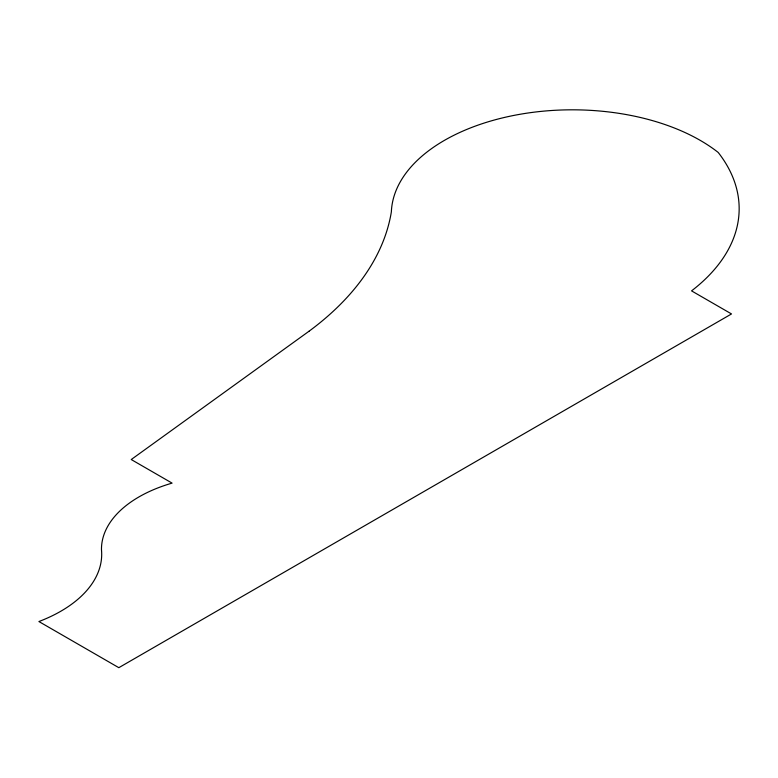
<?xml version="1.0" encoding="UTF-8"?>
<svg xmlns="http://www.w3.org/2000/svg" width="778" height="778" viewBox="0 0 778 778"><rect width="100%" height="100%" fill="white"/><g stroke="black" fill="none" stroke-linecap="round" stroke-linejoin="round"><path stroke-width="1.17" d="M308.992 331.263L131.239 459.535L172.094 483.119A127.932 73.861 0 0 0 101.48 549.793A139.495 80.542 0 0 1 38.9 621.544L118.82 667.68L731.515 313.942L691.554 290.875A236.726 136.675 0 0 0 718.201 152.449A181.002 104.505 0 0 0 517.992 114.638A181.002 104.505 0 0 0 391.363 211.82A395.759 228.489 0 0 1 308.992 331.263"/></g></svg>
